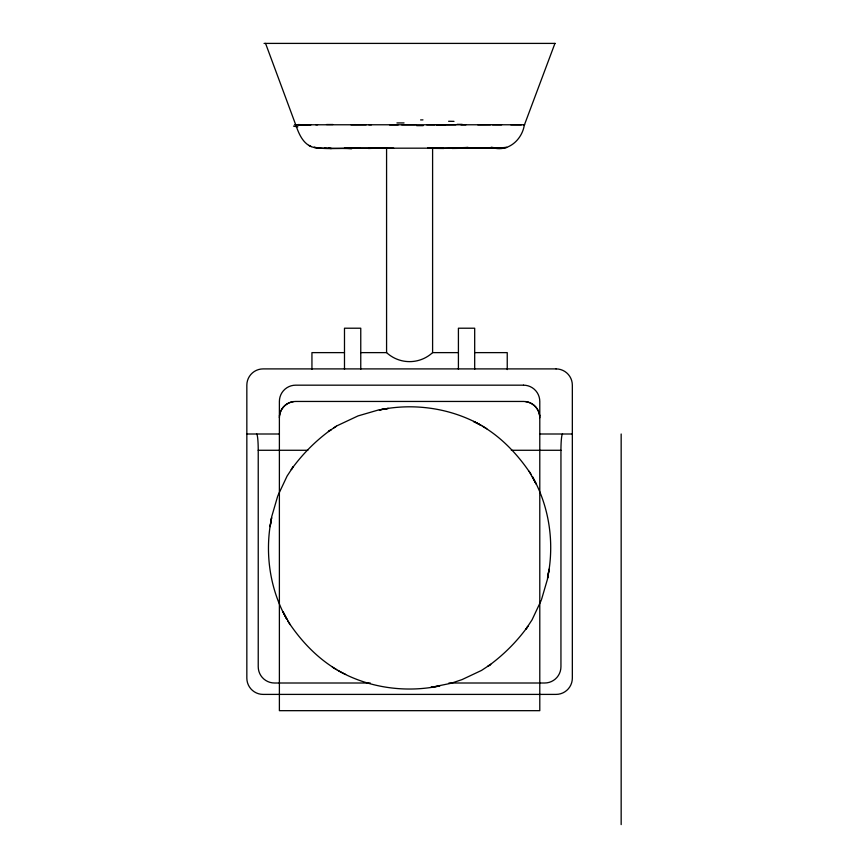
<?xml version="1.0" encoding="UTF-8"?>
<svg xmlns="http://www.w3.org/2000/svg" width="868" height="868" viewBox="0 0 868 868"><rect width="100%" height="100%" fill="white"/><g stroke="black" fill="none" stroke-linecap="round" stroke-linejoin="round"><path stroke-width="1.3" d="M277.63 496.366L271.749 516.536L270.111 526.67L271.63 517.697C264.436 551.874 269.547 588.797 286.809 619.275L283.055 611.886L290.021 624.569M541.534 599.495L547.426 579.325L549.064 569.18L547.545 578.164C554.739 543.976 549.628 507.053 532.366 476.565L536.12 483.964L529.154 471.27M523.512 124.775L524.467 124.797L554.945 43.4M524.37 124.775C522.276 139.086 509.028 151.813 493.664 147.961L500.218 148.113L435.844 148.298M277.955 495.476L287.124 476.011L293.21 466.767L291.247 469.566C302.303 454.246 315.854 440.575 331.218 429.562L328.419 431.526L336.545 426.101L333.529 428.032M541.209 600.385L532.051 619.85L525.965 629.094L527.928 626.284C516.916 641.658 503.256 655.231 487.946 666.298L490.745 664.335L481.501 670.432L462.047 679.601L451.273 683.225L430.843 687.413L439.816 685.904C405.627 693.065 368.726 687.901 338.238 670.671M458.412 352.625L432.6 352.625C419.515 364.625 399.66 364.625 386.575 352.625L360.762 352.625M337.099 425.743L358.007 415.924L378.177 410.054L388.311 408.427L379.338 409.935C413.537 402.774 450.427 407.949 480.926 425.179L473.527 421.436C497.538 432.893 516.937 452.879 531.4 474.883M500.478 148.222L503.581 147.929L500.597 148.2M351.887 148.602L344.401 148.211L444.221 148.168L468.167 147.484L460.984 147.886L496.561 148.102M368.412 148.482L376.603 148.189M307.066 124.775L295.717 124.797L265.554 43.4M385.457 148.2L352.202 148.178L360.003 148.102C344.672 147.69 329.146 149.795 313.923 147.452C303.409 145.075 298.787 133.824 295.76 124.797M452.217 148.461L460.463 148.33M521.31 124.829L510.785 124.786M493.501 148.135L506.684 147.452L498.33 147.983M377.092 148.124L393.66 148.157M455.841 124.764L442.962 124.818M477.78 124.808L490.463 124.753M315.844 124.797L317.558 124.797M350.976 124.808L366.177 124.775M401.667 124.797L415.577 124.786M461.158 148.254L469.284 148.233M264.056 43.4L555.119 43.4M294.502 124.775L524.673 124.775M344.488 352.625L311.938 352.625L311.938 369.269M474.688 352.625L507.238 352.625L507.238 369.573M246.838 434L279.387 434M539.788 434L572.337 434M256.602 434.022A16.34 1.627 90 0 1 258.23 450.275L307.869 450.275M511.306 450.275L560.945 450.275A16.34 1.627 90 0 1 562.572 434.022M370.256 683.007L274.505 683.007A16.275 16.275 0 0 1 258.23 666.732L258.23 450.275M448.919 683.007L544.67 683.007A16.275 16.275 0 0 0 560.945 666.732L560.945 450.275M426.676 124.797L434.911 124.829M368.802 124.775L371.461 124.786M351.529 148.58L324.187 148.2L327.193 148.374M460.919 124.775L465.932 124.797M492.427 124.753L501.585 124.797M431.841 148.352L443.83 148.482M435.584 148.113L427.599 147.951L436.007 148.124M497.114 148.005L500.51 148.124M320.238 148.157L317.156 147.734L323.764 148.341M316.885 147.864L320.053 148.037L313.956 147.354L320.053 148.059M331.554 148.515L328.126 148.233L331.077 148.471M491.234 147.213L493.74 147.668M308.758 145.357L311.232 146.583M345.638 674.414C321.659 662.913 302.173 643.025 287.764 620.956M482.608 426.134L486.807 428.749M332.357 667.101L336.556 669.705M621.163 434L621.163 824.6M474.688 369.269L474.688 328.212L458.412 328.212L458.412 369.269M432.6 147.831L432.6 352.625M386.575 147.831L386.575 352.625M360.762 369.269L360.762 328.212L344.488 328.212L344.488 369.269M453.997 121.357A117.939 1.975 1.2 0 1 448.604 121.27M422.966 119.882A116.041 1.682 -0.8 0 1 420.6 119.925M457.1 124.352A128.214 16.611 -3.7 0 1 462.253 124.363M445.1 125.307A95.133 6.933 1.2 0 1 436.506 125.317M416.618 125.632A107.697 3.027 -0.1 0 1 423.15 125.643M398.249 124.851A120.533 0.911 -0.1 0 1 389.515 124.851M404.043 122.93A115.911 1.042 -0.1 0 1 396.947 122.941M297.876 126.815A118.157 4.904 -1.4 0 1 293.514 126.099M326.509 124.525A122.03 3.754 1.6 0 1 332.965 124.515M301.695 124.699A112.84 1.291 0.6 0 1 298.191 124.547M310.863 124.916A98.561 1.194 -1 0 1 303.192 124.851M539.788 417.725A16.275 16.275 0 0 0 523.512 401.45L295.662 401.45A16.275 16.275 0 0 0 279.387 417.725M525.433 401.569A16.264 16.264 0 0 1 539.668 415.815M279.496 415.848A16.264 16.264 0 0 1 293.72 401.569M556.062 368.9L263.113 368.9A16.275 16.275 0 0 0 246.838 385.175L246.838 678.125A16.275 16.275 0 0 0 263.113 694.4L556.062 694.4A16.275 16.275 0 0 0 572.337 678.125L572.337 385.175A16.275 16.275 0 0 0 556.062 368.9M523.512 385.175L295.662 385.175A16.275 16.275 0 0 0 279.387 401.45L279.387 710.675L539.788 710.675L539.788 401.45A16.275 16.275 0 0 0 523.512 385.175"/></g></svg>
